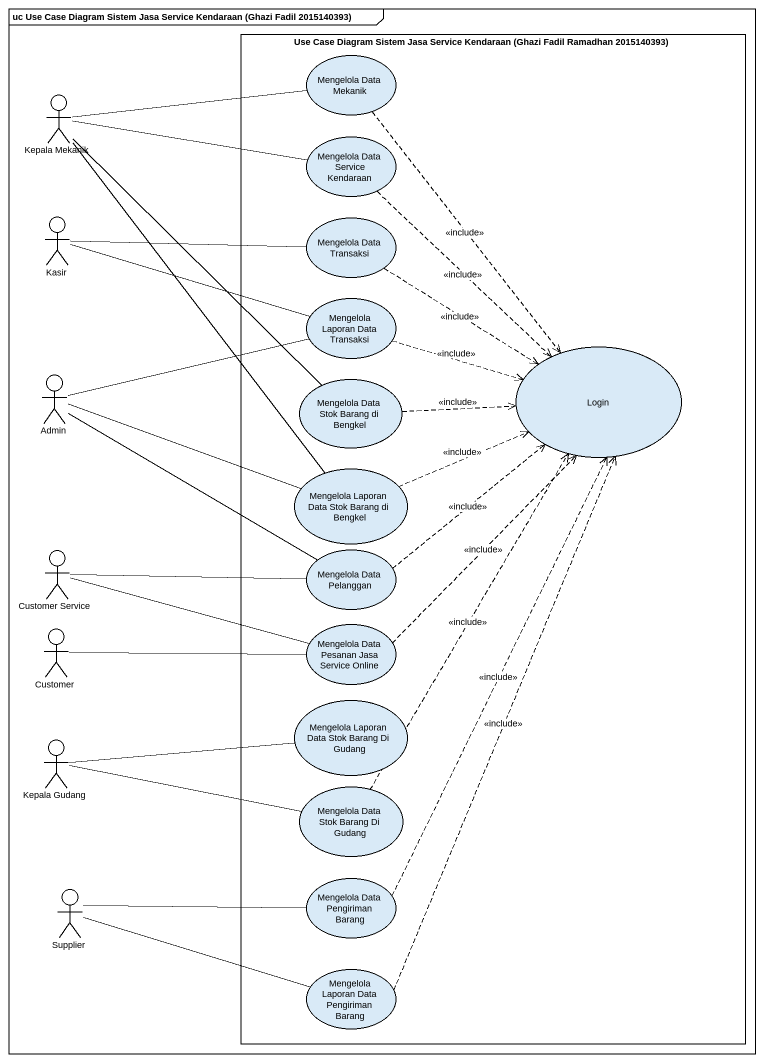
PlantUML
@startuml
mainframe uc Use Case Diagram Sistem Jasa Service Kendaraan (Ghazi Fadil 2015140393)
rectangle "Use Case Diagram Sistem Jasa Service Kendaraan (Ghazi Fadil Ramadhan 2015140393)" as Use_Case_Diagram_Sistem {
  usecase "Mengelola Data Mekanik" as Mengelola_Data_Mekanik
  usecase "Mengelola Data Service Kendaraan" as Mengelola_Data_Service
  usecase "Mengelola Data Transaksi" as Mengelola_Data_Transaksi
  usecase "Mengelola Laporan Data Transaksi" as Mengelola_Laporan_Data
  usecase Login
  usecase "Mengelola Data Stok Barang di Bengkel" as Mengelola_Data_Stok_Barang
  usecase "Mengelola Laporan Data Stok Barang di Bengkel" as Mengelola_Laporan_Data_Stok
  usecase "Mengelola Data Pelanggan" as Mengelola_Data_Pelanggan
  usecase "Mengelola Data Pesanan Jasa Service Online" as Mengelola_Data_Pesanan_Jasa
  usecase "Mengelola Laporan Data Stok Barang Di Gudang" as Mengelola_Laporan_Data_Stok_2
  usecase "Mengelola Data Stok Barang Di Gudang" as Mengelola_Data_Stok_Barang_2
  usecase "Mengelola Data Pengiriman Barang" as Mengelola_Data_Pengiriman
  usecase "Mengelola Laporan Data Pengiriman Barang" as Mengelola_Laporan_Data_2
}
actor "Kepala Mekanik" as Kepala_Mekanik
actor Kasir
actor Admin
actor "Customer Service" as Customer_Service
actor Customer
actor "Kepala Gudang" as Kepala_Gudang
actor Supplier
Mengelola_Data_Mekanik ..> Login : <<include>>
Kepala_Mekanik -right- Mengelola_Data_Mekanik
Kepala_Mekanik -right- Mengelola_Data_Service
Kepala_Mekanik -- Mengelola_Data_Stok_Barang
Kepala_Mekanik -- Mengelola_Laporan_Data_Stok
Mengelola_Data_Service ..> Login : <<include>>
Kasir -right- Mengelola_Data_Transaksi
Kasir -right- Mengelola_Laporan_Data
Mengelola_Data_Transaksi ..> Login : <<include>>
Mengelola_Laporan_Data .right.> Login : <<include>>
Admin -right- Mengelola_Laporan_Data
Admin -right- Mengelola_Laporan_Data_Stok
Admin -right- Mengelola_Data_Pelanggan
Mengelola_Data_Stok_Barang .right.> Login : <<include>>
Mengelola_Laporan_Data_Stok .right.> Login : <<include>>
Customer_Service -right- Mengelola_Data_Pelanggan
Customer_Service -right- Mengelola_Data_Pesanan_Jasa
Mengelola_Data_Pelanggan .up.> Login : <<include>>
Customer -right- Mengelola_Data_Pesanan_Jasa
Mengelola_Data_Pesanan_Jasa .up.> Login : <<include>>
Kepala_Gudang -right- Mengelola_Laporan_Data_Stok_2
Kepala_Gudang -right- Mengelola_Data_Stok_Barang_2
Mengelola_Data_Stok_Barang_2 .up.> Login : <<include>>
Supplier -right- Mengelola_Data_Pengiriman
Supplier -right- Mengelola_Laporan_Data_2
Mengelola_Data_Pengiriman .up.> Login : <<include>>
Mengelola_Laporan_Data_2 .up.> Login : <<include>>
@enduml
